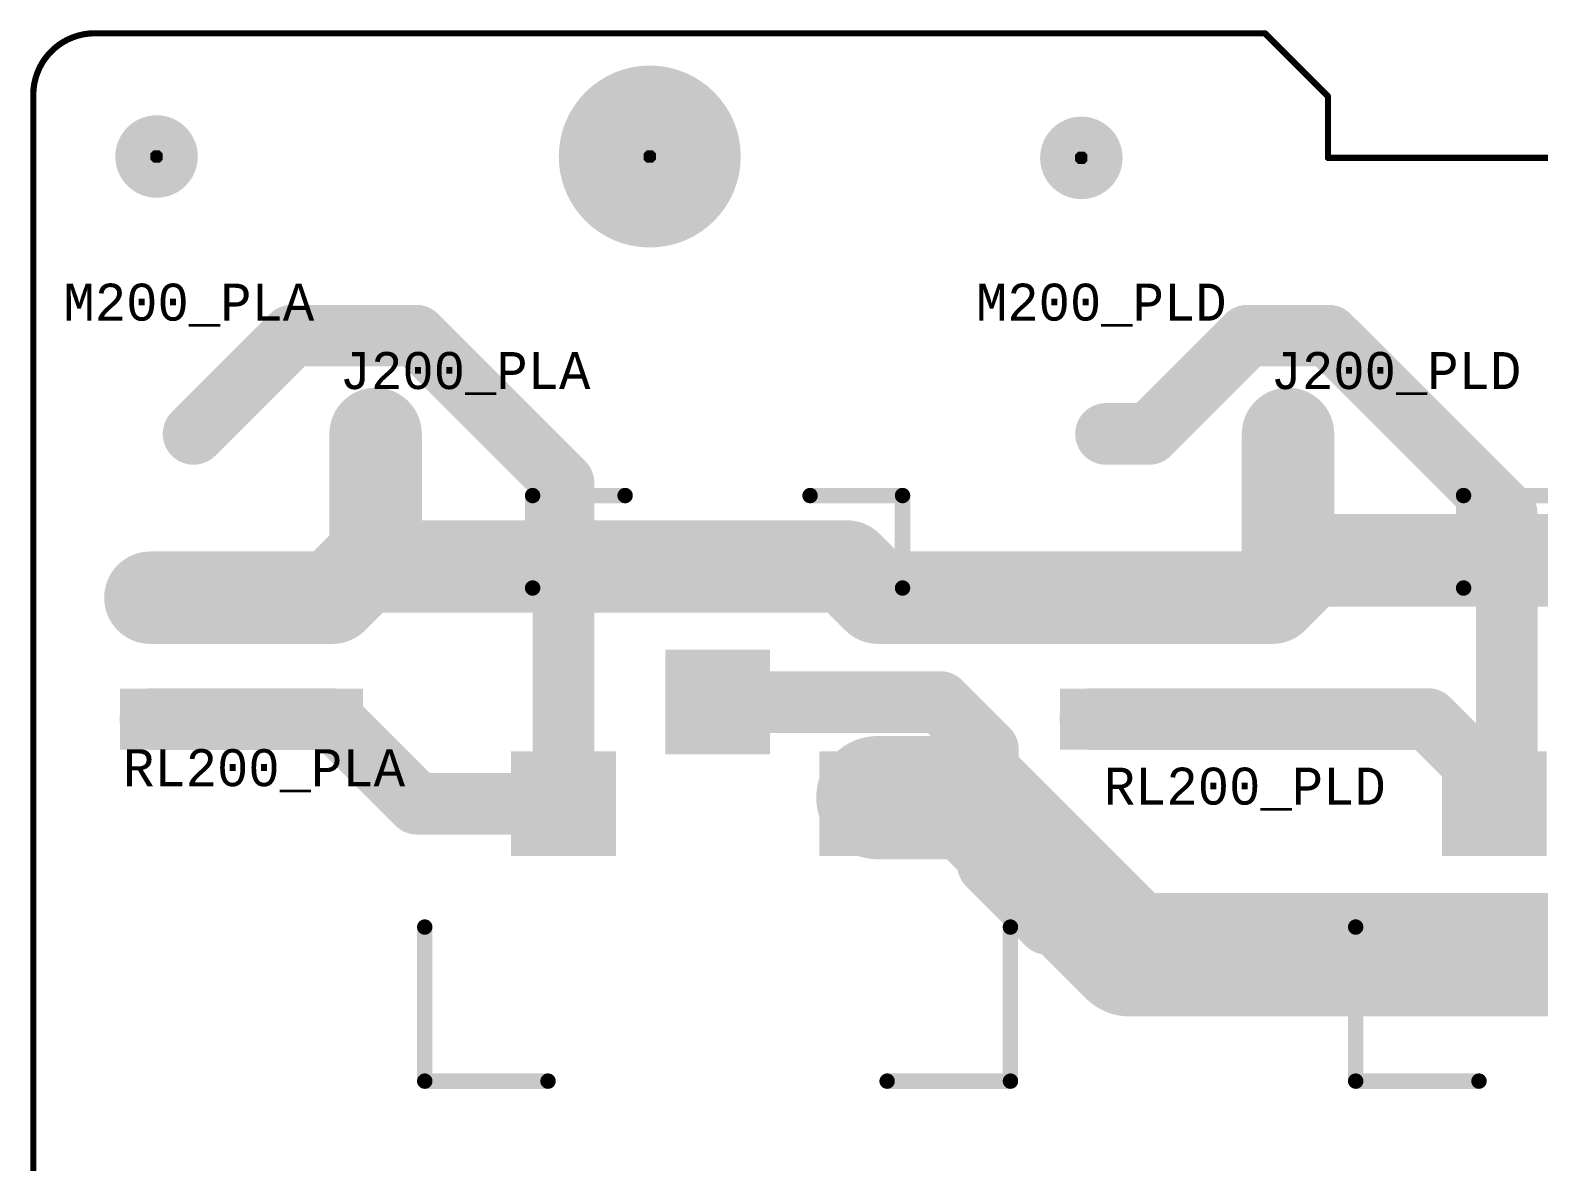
# Model space of a CAD drawing. Header units: inches. Extents: x -0.01 to 8.25, y -0.01 to 4.91.
# Drawn here: x -0.005 to 2.442, y 3.069 to 4.905 of the extents above; entities that cross this region are included whole.
import ezdxf

# ---------------------------------------------------------------- set-up
doc = ezdxf.new("R2010")
doc.units = ezdxf.units.IN
doc.header["$MEASUREMENT"] = 0
for name, color, linetype in [('Board', 6, 'Continuous'), ('Bottom Layer', 5, 'Continuous'), ('Bottom Solder', 6, 'Continuous'), ('Multi-Layer', 9, 'Continuous'), ('Pad Holes', 156, 'Continuous'), ('Top Layer', 1, 'Continuous'), ('Top Overlay', 2, 'Continuous'), ('Top Solder', 216, 'Continuous')]:
    doc.layers.add(name, color=color, linetype=linetype)
doc.styles.add('Consolas', font='', dxfattribs={"height": 0.2})
doc.styles.get('Consolas').set_extended_font_data('Consolas')

# ---------------------------------------------------------------- blocks, each defined once
blk = doc.blocks.new('G5RL_1A4_E_TV8_60')
at = {"layer": 'Bottom Layer'}
for points in [[(-0.0394, 0.0394), (0.0394, 0.0394), (0.0394, -0.0394), (-0.0394, -0.0394)], [(0.748, 0.0394), (0.8268, 0.0394), (0.8268, -0.0394), (0.748, -0.0394)], [(0.9449, 0.0394), (1.0236, 0.0394), (1.0236, -0.0394), (0.9449, -0.0394)], [(-0.0394, -0.2559), (0.0394, -0.2559), (0.0394, -0.3346), (-0.0394, -0.3346)], [(0.748, -0.2559), (0.8268, -0.2559), (0.8268, -0.3346), (0.748, -0.3346)], [(0.9449, -0.2559), (1.0236, -0.2559), (1.0236, -0.3346), (0.9449, -0.3346)]]:
    blk.add_hatch(color=5, dxfattribs=at).paths.add_polyline_path(points)
at = {"layer": 'Bottom Solder'}
for points in [[(-0.0494, 0.0494), (0.0494, 0.0494), (0.0494, -0.0494), (-0.0494, -0.0494)], [(0.738, 0.0494), (0.8368, 0.0494), (0.8368, -0.0494), (0.738, -0.0494)], [(0.9349, 0.0494), (1.0336, 0.0494), (1.0336, -0.0494), (0.9349, -0.0494)], [(-0.0494, -0.2459), (0.0494, -0.2459), (0.0494, -0.3446), (-0.0494, -0.3446)], [(0.738, -0.2459), (0.8368, -0.2459), (0.8368, -0.3446), (0.738, -0.3446)], [(0.9349, -0.2459), (1.0336, -0.2459), (1.0336, -0.3446), (0.9349, -0.3446)]]:
    blk.add_hatch(color=6, dxfattribs=at).paths.add_polyline_path(points)
at = {"layer": 'Multi-Layer'}
for points in [[(-0.0394, 0.0394), (0.0394, 0.0394), (0.0394, -0.0394), (-0.0394, -0.0394)], [(0.748, 0.0394), (0.8268, 0.0394), (0.8268, -0.0394), (0.748, -0.0394)], [(0.9449, 0.0394), (1.0236, 0.0394), (1.0236, -0.0394), (0.9449, -0.0394)], [(-0.0394, -0.2559), (0.0394, -0.2559), (0.0394, -0.3346), (-0.0394, -0.3346)], [(0.748, -0.2559), (0.8268, -0.2559), (0.8268, -0.3346), (0.748, -0.3346)], [(0.9449, -0.2559), (1.0236, -0.2559), (1.0236, -0.3346), (0.9449, -0.3346)]]:
    blk.add_hatch(color=9, dxfattribs=at).paths.add_polyline_path(points)
at = {"layer": 'Pad Holes'}
h = blk.add_hatch(color=7, dxfattribs=at)
edge = h.paths.add_edge_path()
edge.add_arc((0, 0), 0.0256, 0, 360)
h = blk.add_hatch(color=7, dxfattribs=at)
edge = h.paths.add_edge_path()
edge.add_arc((0.7874, 0), 0.0256, 0, 360)
h = blk.add_hatch(color=7, dxfattribs=at)
edge = h.paths.add_edge_path()
edge.add_arc((0.9843, 0), 0.0256, 0, 360)
h = blk.add_hatch(color=7, dxfattribs=at)
edge = h.paths.add_edge_path()
edge.add_arc((0, -0.2953), 0.0256, 0, 360)
h = blk.add_hatch(color=7, dxfattribs=at)
edge = h.paths.add_edge_path()
edge.add_arc((0.7874, -0.2953), 0.0256, 0, 360)
h = blk.add_hatch(color=7, dxfattribs=at)
edge = h.paths.add_edge_path()
edge.add_arc((0.9843, -0.2953), 0.0256, 0, 360)
at = {"layer": 'Top Layer'}
for points in [[(-0.0394, 0.0394), (0.0394, 0.0394), (0.0394, -0.0394), (-0.0394, -0.0394)], [(0.748, 0.0394), (0.8268, 0.0394), (0.8268, -0.0394), (0.748, -0.0394)], [(0.9449, 0.0394), (1.0236, 0.0394), (1.0236, -0.0394), (0.9449, -0.0394)], [(-0.0394, -0.2559), (0.0394, -0.2559), (0.0394, -0.3346), (-0.0394, -0.3346)], [(0.748, -0.2559), (0.8268, -0.2559), (0.8268, -0.3346), (0.748, -0.3346)], [(0.9449, -0.2559), (1.0236, -0.2559), (1.0236, -0.3346), (0.9449, -0.3346)]]:
    blk.add_hatch(color=1, dxfattribs=at).paths.add_polyline_path(points)
at = {"layer": 'Top Solder'}
for points in [[(-0.0494, 0.0494), (0.0494, 0.0494), (0.0494, -0.0494), (-0.0494, -0.0494)], [(0.738, 0.0494), (0.8368, 0.0494), (0.8368, -0.0494), (0.738, -0.0494)], [(0.9349, 0.0494), (1.0336, 0.0494), (1.0336, -0.0494), (0.9349, -0.0494)], [(-0.0494, -0.2459), (0.0494, -0.2459), (0.0494, -0.3446), (-0.0494, -0.3446)], [(0.738, -0.2459), (0.8368, -0.2459), (0.8368, -0.3446), (0.738, -0.3446)], [(0.9349, -0.2459), (1.0336, -0.2459), (1.0336, -0.3446), (0.9349, -0.3446)]]:
    blk.add_hatch(color=216, dxfattribs=at).paths.add_polyline_path(points)
blk = doc.blocks.new('G5RL_1A4_E_TV8_62')
at = {"layer": 'Bottom Layer'}
for points in [[(-0.0394, 0.0394), (0.0394, 0.0394), (0.0394, -0.0394), (-0.0394, -0.0394)], [(0.748, 0.0394), (0.8268, 0.0394), (0.8268, -0.0394), (0.748, -0.0394)], [(0.9449, 0.0394), (1.0236, 0.0394), (1.0236, -0.0394), (0.9449, -0.0394)], [(-0.0394, -0.2559), (0.0394, -0.2559), (0.0394, -0.3346), (-0.0394, -0.3346)], [(0.748, -0.2559), (0.8268, -0.2559), (0.8268, -0.3346), (0.748, -0.3346)], [(0.9449, -0.2559), (1.0236, -0.2559), (1.0236, -0.3346), (0.9449, -0.3346)]]:
    blk.add_hatch(color=5, dxfattribs=at).paths.add_polyline_path(points)
at = {"layer": 'Bottom Solder'}
for points in [[(-0.0494, 0.0494), (0.0494, 0.0494), (0.0494, -0.0494), (-0.0494, -0.0494)], [(0.738, 0.0494), (0.8368, 0.0494), (0.8368, -0.0494), (0.738, -0.0494)], [(0.9349, 0.0494), (1.0336, 0.0494), (1.0336, -0.0494), (0.9349, -0.0494)], [(-0.0494, -0.2459), (0.0494, -0.2459), (0.0494, -0.3446), (-0.0494, -0.3446)], [(0.738, -0.2459), (0.8368, -0.2459), (0.8368, -0.3446), (0.738, -0.3446)], [(0.9349, -0.2459), (1.0336, -0.2459), (1.0336, -0.3446), (0.9349, -0.3446)]]:
    blk.add_hatch(color=6, dxfattribs=at).paths.add_polyline_path(points)
at = {"layer": 'Multi-Layer'}
for points in [[(-0.0394, 0.0394), (0.0394, 0.0394), (0.0394, -0.0394), (-0.0394, -0.0394)], [(0.748, 0.0394), (0.8268, 0.0394), (0.8268, -0.0394), (0.748, -0.0394)], [(0.9449, 0.0394), (1.0236, 0.0394), (1.0236, -0.0394), (0.9449, -0.0394)], [(-0.0394, -0.2559), (0.0394, -0.2559), (0.0394, -0.3346), (-0.0394, -0.3346)], [(0.748, -0.2559), (0.8268, -0.2559), (0.8268, -0.3346), (0.748, -0.3346)], [(0.9449, -0.2559), (1.0236, -0.2559), (1.0236, -0.3346), (0.9449, -0.3346)]]:
    blk.add_hatch(color=9, dxfattribs=at).paths.add_polyline_path(points)
at = {"layer": 'Pad Holes'}
h = blk.add_hatch(color=7, dxfattribs=at)
edge = h.paths.add_edge_path()
edge.add_arc((0, 0), 0.0256, 0, 360)
h = blk.add_hatch(color=7, dxfattribs=at)
edge = h.paths.add_edge_path()
edge.add_arc((0.7874, 0), 0.0256, 0, 360)
h = blk.add_hatch(color=7, dxfattribs=at)
edge = h.paths.add_edge_path()
edge.add_arc((0.9843, 0), 0.0256, 0, 360)
h = blk.add_hatch(color=7, dxfattribs=at)
edge = h.paths.add_edge_path()
edge.add_arc((0, -0.2953), 0.0256, 0, 360)
h = blk.add_hatch(color=7, dxfattribs=at)
edge = h.paths.add_edge_path()
edge.add_arc((0.7874, -0.2953), 0.0256, 0, 360)
h = blk.add_hatch(color=7, dxfattribs=at)
edge = h.paths.add_edge_path()
edge.add_arc((0.9843, -0.2953), 0.0256, 0, 360)
at = {"layer": 'Top Layer'}
for points in [[(-0.0394, 0.0394), (0.0394, 0.0394), (0.0394, -0.0394), (-0.0394, -0.0394)], [(0.748, 0.0394), (0.8268, 0.0394), (0.8268, -0.0394), (0.748, -0.0394)], [(0.9449, 0.0394), (1.0236, 0.0394), (1.0236, -0.0394), (0.9449, -0.0394)], [(-0.0394, -0.2559), (0.0394, -0.2559), (0.0394, -0.3346), (-0.0394, -0.3346)], [(0.748, -0.2559), (0.8268, -0.2559), (0.8268, -0.3346), (0.748, -0.3346)], [(0.9449, -0.2559), (1.0236, -0.2559), (1.0236, -0.3346), (0.9449, -0.3346)]]:
    blk.add_hatch(color=1, dxfattribs=at).paths.add_polyline_path(points)
at = {"layer": 'Top Solder'}
for points in [[(-0.0494, 0.0494), (0.0494, 0.0494), (0.0494, -0.0494), (-0.0494, -0.0494)], [(0.738, 0.0494), (0.8368, 0.0494), (0.8368, -0.0494), (0.738, -0.0494)], [(0.9349, 0.0494), (1.0336, 0.0494), (1.0336, -0.0494), (0.9349, -0.0494)], [(-0.0494, -0.2459), (0.0494, -0.2459), (0.0494, -0.3446), (-0.0494, -0.3446)], [(0.738, -0.2459), (0.8368, -0.2459), (0.8368, -0.3446), (0.738, -0.3446)], [(0.9349, -0.2459), (1.0336, -0.2459), (1.0336, -0.3446), (0.9349, -0.3446)]]:
    blk.add_hatch(color=216, dxfattribs=at).paths.add_polyline_path(points)
blk = doc.blocks.new('GMOV_14___65')
at = {"layer": 'Bottom Layer'}
h = blk.add_hatch(color=5, dxfattribs=at)
edge = h.paths.add_edge_path()
edge.add_arc((0, 0), 0.0394, 0, 360)
h = blk.add_hatch(color=5, dxfattribs=at)
edge = h.paths.add_edge_path()
edge.add_arc((0.2953, 0), 0.0394, 0, 360)
at = {"layer": 'Bottom Solder'}
h = blk.add_hatch(color=6, dxfattribs=at)
edge = h.paths.add_edge_path()
edge.add_arc((0, 0), 0.0494, 0, 360)
h = blk.add_hatch(color=6, dxfattribs=at)
edge = h.paths.add_edge_path()
edge.add_arc((0.2953, 0), 0.0494, 0, 360)
at = {"layer": 'Multi-Layer'}
h = blk.add_hatch(color=9, dxfattribs=at)
edge = h.paths.add_edge_path()
edge.add_arc((0, 0), 0.0394, 0, 360)
h = blk.add_hatch(color=9, dxfattribs=at)
edge = h.paths.add_edge_path()
edge.add_arc((0.2953, 0), 0.0394, 0, 360)
at = {"layer": 'Pad Holes'}
h = blk.add_hatch(color=7, dxfattribs=at)
edge = h.paths.add_edge_path()
edge.add_arc((0, 0), 0.0177, 0, 360)
h = blk.add_hatch(color=7, dxfattribs=at)
edge = h.paths.add_edge_path()
edge.add_arc((0.2953, 0), 0.0177, 0, 360)
at = {"layer": 'Top Layer'}
h = blk.add_hatch(color=1, dxfattribs=at)
edge = h.paths.add_edge_path()
edge.add_arc((0, 0), 0.0394, 0, 360)
h = blk.add_hatch(color=1, dxfattribs=at)
edge = h.paths.add_edge_path()
edge.add_arc((0.2953, 0), 0.0394, 0, 360)
at = {"layer": 'Top Solder'}
h = blk.add_hatch(color=216, dxfattribs=at)
edge = h.paths.add_edge_path()
edge.add_arc((0, 0), 0.0494, 0, 360)
h = blk.add_hatch(color=216, dxfattribs=at)
edge = h.paths.add_edge_path()
edge.add_arc((0.2953, 0), 0.0494, 0, 360)
blk = doc.blocks.new('3_213598_2_68')
at = {"layer": 'Bottom Layer'}
for points in [[(-0.325, 0.075), (-0.175, 0.075), (-0.175, -0.075), (-0.325, -0.075)], [(0.175, 0.075), (0.325, 0.075), (0.325, -0.075), (0.175, -0.075)], [(-0.075, -0.09), (0.075, -0.09), (0.075, -0.24), (-0.075, -0.24)]]:
    blk.add_hatch(color=5, dxfattribs=at).paths.add_polyline_path(points)
at = {"layer": 'Bottom Solder'}
for points in [[(-0.335, 0.085), (-0.165, 0.085), (-0.165, -0.085), (-0.335, -0.085)], [(0.165, 0.085), (0.335, 0.085), (0.335, -0.085), (0.165, -0.085)], [(-0.085, -0.08), (0.085, -0.08), (0.085, -0.25), (-0.085, -0.25)]]:
    blk.add_hatch(color=6, dxfattribs=at).paths.add_polyline_path(points)
at = {"layer": 'Multi-Layer'}
for points in [[(-0.325, 0.075), (-0.175, 0.075), (-0.175, -0.075), (-0.325, -0.075)], [(0.175, 0.075), (0.325, 0.075), (0.325, -0.075), (0.175, -0.075)], [(-0.075, -0.09), (0.075, -0.09), (0.075, -0.24), (-0.075, -0.24)]]:
    blk.add_hatch(color=9, dxfattribs=at).paths.add_polyline_path(points)
at = {"layer": 'Pad Holes'}
h = blk.add_hatch(color=7, dxfattribs=at)
edge = h.paths.add_edge_path()
edge.add_arc((-0.25, 0), 0.04921, 0, 360)
h = blk.add_hatch(color=7, dxfattribs=at)
edge = h.paths.add_edge_path()
edge.add_arc((0.25, 0), 0.04921, 0, 360)
h = blk.add_hatch(color=7, dxfattribs=at)
edge = h.paths.add_edge_path()
edge.add_arc((0, -0.165), 0.04921, 0, 360)
at = {"layer": 'Top Layer'}
for points in [[(-0.325, 0.075), (-0.175, 0.075), (-0.175, -0.075), (-0.325, -0.075)], [(0.175, 0.075), (0.325, 0.075), (0.325, -0.075), (0.175, -0.075)], [(-0.075, -0.09), (0.075, -0.09), (0.075, -0.24), (-0.075, -0.24)]]:
    blk.add_hatch(color=1, dxfattribs=at).paths.add_polyline_path(points)
at = {"layer": 'Top Solder'}
for points in [[(-0.335, 0.085), (-0.165, 0.085), (-0.165, -0.085), (-0.335, -0.085)], [(0.165, 0.085), (0.335, 0.085), (0.335, -0.085), (0.165, -0.085)], [(-0.085, -0.08), (0.085, -0.08), (0.085, -0.25), (-0.085, -0.25)]]:
    blk.add_hatch(color=216, dxfattribs=at).paths.add_polyline_path(points)
at = {"layer": 'Top Overlay'}
for points in [[(-0.475, 0.45, 0.025, 0.025, 0), (-0.475, 0.2, 0.025, 0.025, 0)], [(-0.275, 0.45, 0.025, 0.025, 0), (-0.475, 0.45, 0.025, 0.025, 0)], [(0.475, 0.45, 0.025, 0.025, 0), (0.275, 0.45, 0.025, 0.025, 0)], [(0.475, 0.45, 0.025, 0.025, 0), (0.475, 0.2, 0.025, 0.025, 0)], [(-0.3, -0.35, 0.025, 0.025, 0), (-0.3, -0.5, 0.025, 0.025, 0)], [(0.3, -0.35, 0.025, 0.025, 0), (0.3, -0.5, 0.025, 0.025, 0)], [(-0.15, -0.5, 0.025, 0.025, 0), (-0.3, -0.5, 0.025, 0.025, 0)], [(0.3, -0.5, 0.025, 0.025, 0), (0.15, -0.5, 0.025, 0.025, 0)]]:
    blk.add_lwpolyline(points, format="xyseb", dxfattribs=at)
for points in [[(-0.48125, 0.45, 0.0125, 0.0125, 1), (-0.46875, 0.45, 0.0125, 0.0125, 1)], [(-0.48125, 0.45, 0.0125, 0.0125, 1), (-0.46875, 0.45, 0.0125, 0.0125, 1)], [(-0.28125, 0.45, 0.0125, 0.0125, 1), (-0.26875, 0.45, 0.0125, 0.0125, 1)], [(0.26875, 0.45, 0.0125, 0.0125, 1), (0.28125, 0.45, 0.0125, 0.0125, 1)], [(0.46875, 0.45, 0.0125, 0.0125, 1), (0.48125, 0.45, 0.0125, 0.0125, 1)], [(0.46875, 0.45, 0.0125, 0.0125, 1), (0.48125, 0.45, 0.0125, 0.0125, 1)], [(-0.48125, 0.2, 0.0125, 0.0125, 1), (-0.46875, 0.2, 0.0125, 0.0125, 1)], [(0.46875, 0.2, 0.0125, 0.0125, 1), (0.48125, 0.2, 0.0125, 0.0125, 1)], [(-0.30625, -0.35, 0.0125, 0.0125, 1), (-0.29375, -0.35, 0.0125, 0.0125, 1)], [(0.29375, -0.35, 0.0125, 0.0125, 1), (0.30625, -0.35, 0.0125, 0.0125, 1)], [(-0.30625, -0.5, 0.0125, 0.0125, 1), (-0.29375, -0.5, 0.0125, 0.0125, 1)], [(-0.30625, -0.5, 0.0125, 0.0125, 1), (-0.29375, -0.5, 0.0125, 0.0125, 1)], [(-0.15625, -0.5, 0.0125, 0.0125, 1), (-0.14375, -0.5, 0.0125, 0.0125, 1)], [(0.14375, -0.5, 0.0125, 0.0125, 1), (0.15625, -0.5, 0.0125, 0.0125, 1)], [(0.29375, -0.5, 0.0125, 0.0125, 1), (0.30625, -0.5, 0.0125, 0.0125, 1)], [(0.29375, -0.5, 0.0125, 0.0125, 1), (0.30625, -0.5, 0.0125, 0.0125, 1)]]:
    blk.add_lwpolyline(points, format="xyseb", close=True, dxfattribs=at)
blk = doc.blocks.new('GMOV_14___72')
at = {"layer": 'Bottom Layer'}
h = blk.add_hatch(color=5, dxfattribs=at)
edge = h.paths.add_edge_path()
edge.add_arc((0, 0), 0.0394, 0, 360)
h = blk.add_hatch(color=5, dxfattribs=at)
edge = h.paths.add_edge_path()
edge.add_arc((0.2953, 0), 0.0394, 0, 360)
at = {"layer": 'Bottom Solder'}
h = blk.add_hatch(color=6, dxfattribs=at)
edge = h.paths.add_edge_path()
edge.add_arc((0, 0), 0.0494, 0, 360)
h = blk.add_hatch(color=6, dxfattribs=at)
edge = h.paths.add_edge_path()
edge.add_arc((0.2953, 0), 0.0494, 0, 360)
at = {"layer": 'Multi-Layer'}
h = blk.add_hatch(color=9, dxfattribs=at)
edge = h.paths.add_edge_path()
edge.add_arc((0, 0), 0.0394, 0, 360)
h = blk.add_hatch(color=9, dxfattribs=at)
edge = h.paths.add_edge_path()
edge.add_arc((0.2953, 0), 0.0394, 0, 360)
at = {"layer": 'Pad Holes'}
h = blk.add_hatch(color=7, dxfattribs=at)
edge = h.paths.add_edge_path()
edge.add_arc((0, 0), 0.0177, 0, 360)
h = blk.add_hatch(color=7, dxfattribs=at)
edge = h.paths.add_edge_path()
edge.add_arc((0.2953, 0), 0.0177, 0, 360)
at = {"layer": 'Top Layer'}
h = blk.add_hatch(color=1, dxfattribs=at)
edge = h.paths.add_edge_path()
edge.add_arc((0, 0), 0.0394, 0, 360)
h = blk.add_hatch(color=1, dxfattribs=at)
edge = h.paths.add_edge_path()
edge.add_arc((0.2953, 0), 0.0394, 0, 360)
at = {"layer": 'Top Solder'}
h = blk.add_hatch(color=216, dxfattribs=at)
edge = h.paths.add_edge_path()
edge.add_arc((0, 0), 0.0494, 0, 360)
h = blk.add_hatch(color=216, dxfattribs=at)
edge = h.paths.add_edge_path()
edge.add_arc((0.2953, 0), 0.0494, 0, 360)
blk = doc.blocks.new('3_213598_2_74')
at = {"layer": 'Bottom Layer'}
for points in [[(-0.325, 0.075), (-0.175, 0.075), (-0.175, -0.075), (-0.325, -0.075)], [(0.175, 0.075), (0.325, 0.075), (0.325, -0.075), (0.175, -0.075)], [(-0.075, -0.09), (0.075, -0.09), (0.075, -0.24), (-0.075, -0.24)]]:
    blk.add_hatch(color=5, dxfattribs=at).paths.add_polyline_path(points)
at = {"layer": 'Bottom Solder'}
for points in [[(-0.335, 0.085), (-0.165, 0.085), (-0.165, -0.085), (-0.335, -0.085)], [(0.165, 0.085), (0.335, 0.085), (0.335, -0.085), (0.165, -0.085)], [(-0.085, -0.08), (0.085, -0.08), (0.085, -0.25), (-0.085, -0.25)]]:
    blk.add_hatch(color=6, dxfattribs=at).paths.add_polyline_path(points)
at = {"layer": 'Multi-Layer'}
for points in [[(-0.325, 0.075), (-0.175, 0.075), (-0.175, -0.075), (-0.325, -0.075)], [(0.175, 0.075), (0.325, 0.075), (0.325, -0.075), (0.175, -0.075)], [(-0.075, -0.09), (0.075, -0.09), (0.075, -0.24), (-0.075, -0.24)]]:
    blk.add_hatch(color=9, dxfattribs=at).paths.add_polyline_path(points)
at = {"layer": 'Pad Holes'}
h = blk.add_hatch(color=7, dxfattribs=at)
edge = h.paths.add_edge_path()
edge.add_arc((-0.25, 0), 0.04921, 0, 360)
h = blk.add_hatch(color=7, dxfattribs=at)
edge = h.paths.add_edge_path()
edge.add_arc((0.25, 0), 0.04921, 0, 360)
h = blk.add_hatch(color=7, dxfattribs=at)
edge = h.paths.add_edge_path()
edge.add_arc((0, -0.165), 0.04921, 0, 360)
at = {"layer": 'Top Layer'}
for points in [[(-0.325, 0.075), (-0.175, 0.075), (-0.175, -0.075), (-0.325, -0.075)], [(0.175, 0.075), (0.325, 0.075), (0.325, -0.075), (0.175, -0.075)], [(-0.075, -0.09), (0.075, -0.09), (0.075, -0.24), (-0.075, -0.24)]]:
    blk.add_hatch(color=1, dxfattribs=at).paths.add_polyline_path(points)
at = {"layer": 'Top Solder'}
for points in [[(-0.335, 0.085), (-0.165, 0.085), (-0.165, -0.085), (-0.335, -0.085)], [(0.165, 0.085), (0.335, 0.085), (0.335, -0.085), (0.165, -0.085)], [(-0.085, -0.08), (0.085, -0.08), (0.085, -0.25), (-0.085, -0.25)]]:
    blk.add_hatch(color=216, dxfattribs=at).paths.add_polyline_path(points)
at = {"layer": 'Top Overlay'}
for points in [[(-0.275, 0.45, 0.025, 0.025, 0), (-0.475, 0.45, 0.025, 0.025, 0)], [(-0.475, 0.45, 0.025, 0.025, 0), (-0.475, 0.2, 0.025, 0.025, 0)], [(0.475, 0.45, 0.025, 0.025, 0), (0.275, 0.45, 0.025, 0.025, 0)], [(0.475, 0.45, 0.025, 0.025, 0), (0.475, 0.2, 0.025, 0.025, 0)], [(-0.3, -0.35, 0.025, 0.025, 0), (-0.3, -0.5, 0.025, 0.025, 0)], [(0.3, -0.35, 0.025, 0.025, 0), (0.3, -0.5, 0.025, 0.025, 0)], [(-0.15, -0.5, 0.025, 0.025, 0), (-0.3, -0.5, 0.025, 0.025, 0)], [(0.3, -0.5, 0.025, 0.025, 0), (0.15, -0.5, 0.025, 0.025, 0)]]:
    blk.add_lwpolyline(points, format="xyseb", dxfattribs=at)
for points in [[(-0.48125, 0.45, 0.0125, 0.0125, 1), (-0.46875, 0.45, 0.0125, 0.0125, 1)], [(-0.48125, 0.45, 0.0125, 0.0125, 1), (-0.46875, 0.45, 0.0125, 0.0125, 1)], [(-0.28125, 0.45, 0.0125, 0.0125, 1), (-0.26875, 0.45, 0.0125, 0.0125, 1)], [(0.26875, 0.45, 0.0125, 0.0125, 1), (0.28125, 0.45, 0.0125, 0.0125, 1)], [(0.46875, 0.45, 0.0125, 0.0125, 1), (0.48125, 0.45, 0.0125, 0.0125, 1)], [(0.46875, 0.45, 0.0125, 0.0125, 1), (0.48125, 0.45, 0.0125, 0.0125, 1)], [(-0.48125, 0.2, 0.0125, 0.0125, 1), (-0.46875, 0.2, 0.0125, 0.0125, 1)], [(0.46875, 0.2, 0.0125, 0.0125, 1), (0.48125, 0.2, 0.0125, 0.0125, 1)], [(-0.30625, -0.35, 0.0125, 0.0125, 1), (-0.29375, -0.35, 0.0125, 0.0125, 1)], [(0.29375, -0.35, 0.0125, 0.0125, 1), (0.30625, -0.35, 0.0125, 0.0125, 1)], [(-0.30625, -0.5, 0.0125, 0.0125, 1), (-0.29375, -0.5, 0.0125, 0.0125, 1)], [(-0.30625, -0.5, 0.0125, 0.0125, 1), (-0.29375, -0.5, 0.0125, 0.0125, 1)], [(-0.15625, -0.5, 0.0125, 0.0125, 1), (-0.14375, -0.5, 0.0125, 0.0125, 1)], [(0.14375, -0.5, 0.0125, 0.0125, 1), (0.15625, -0.5, 0.0125, 0.0125, 1)], [(0.29375, -0.5, 0.0125, 0.0125, 1), (0.30625, -0.5, 0.0125, 0.0125, 1)], [(0.29375, -0.5, 0.0125, 0.0125, 1), (0.30625, -0.5, 0.0125, 0.0125, 1)]]:
    blk.add_lwpolyline(points, format="xyseb", close=True, dxfattribs=at)

msp = doc.modelspace()

# ---------------------------------------------------------------- hatches: boundary and pattern name
at = {"layer": 'Bottom Solder'}
for points in [[(0.205, 4.71), (0.195, 4.71), (0.19, 4.705), (0.19, 4.695), (0.195, 4.69), (0.205, 4.69), (0.21, 4.695), (0.21, 4.705)], [(1.005, 4.71), (0.995, 4.71), (0.99, 4.705), (0.99, 4.695), (0.995, 4.69), (1.005, 4.69), (1.01, 4.695), (1.01, 4.705)], [(1.705, 4.7078), (1.695, 4.7078), (1.69, 4.7028), (1.69, 4.6928), (1.695, 4.6878), (1.705, 4.6878), (1.71, 4.6928), (1.71, 4.7028)]]:
    msp.add_hatch(color=6, dxfattribs=at).paths.add_polyline_path(points)
at = {"layer": 'Pad Holes'}
h = msp.add_hatch(color=7, dxfattribs=at)
edge = h.paths.add_edge_path()
edge.add_arc((1, 4.7), 0.1476, 0, 360)
h = msp.add_hatch(color=7, dxfattribs=at)
edge = h.paths.add_edge_path()
edge.add_arc((0.2, 4.7), 0.0669, 0, 360)
h = msp.add_hatch(color=7, dxfattribs=at)
edge = h.paths.add_edge_path()
edge.add_arc((1.7, 4.6978), 0.0669, 0, 360)
at = {"layer": 'Top Solder'}
for points in [[(0.205, 4.71), (0.195, 4.71), (0.19, 4.705), (0.19, 4.695), (0.195, 4.69), (0.205, 4.69), (0.21, 4.695), (0.21, 4.705)], [(1.005, 4.71), (0.995, 4.71), (0.99, 4.705), (0.99, 4.695), (0.995, 4.69), (1.005, 4.69), (1.01, 4.695), (1.01, 4.705)], [(1.705, 4.7078), (1.695, 4.7078), (1.69, 4.7028), (1.69, 4.6928), (1.695, 4.6878), (1.705, 4.6878), (1.71, 4.6928), (1.71, 4.7028)]]:
    msp.add_hatch(color=216, dxfattribs=at).paths.add_polyline_path(points)

# ---------------------------------------------------------------- linework, layer by layer
at = {"layer": 'Board'}
for points in [[(0, 4.8, 0.01, 0.01, -0.414214), (0.1, 4.9, 0.01, 0.01, 0)], [(0.1, 4.9, 0.01, 0.01, 0), (1.9978, 4.9, 0.01, 0.01, 0)], [(1.9978, 4.9, 0.01, 0.01, 0), (2.1, 4.7978, 0.01, 0.01, 0)], [(0, 4.76, 0.01, 0.01, 0), (0, 4.8, 0.01, 0.01, 0)], [(2.1, 4.6978, 0.01, 0.01, 0), (2.1, 4.7978, 0.01, 0.01, 0)], [(0, 4.76, 0.01, 0.01, 0), (0, 4.4978, 0.01, 0.01, 0)], [(2.1, 4.6978, 0.01, 0.01, 0), (2.6, 4.6978, 0.01, 0.01, 0)], [(0, 4.4978, 0.01, 0.01, 0), (0, 2.65, 0.01, 0.01, 0)]]:
    msp.add_lwpolyline(points, format="xyseb", dxfattribs=at)
for points in [[(0.0975, 4.9, 0.005, 0.005, 1), (0.1025, 4.9, 0.005, 0.005, 1)], [(0.0975, 4.9, 0.005, 0.005, 1), (0.1025, 4.9, 0.005, 0.005, 1)], [(1.9953, 4.9, 0.005, 0.005, 1), (2.0003, 4.9, 0.005, 0.005, 1)], [(1.9953, 4.9, 0.005, 0.005, 1), (2.0003, 4.9, 0.005, 0.005, 1)], [(-0.0025, 4.8, 0.005, 0.005, 1), (0.0025, 4.8, 0.005, 0.005, 1)], [(-0.0025, 4.8, 0.005, 0.005, 1), (0.0025, 4.8, 0.005, 0.005, 1)], [(2.0975, 4.7978, 0.005, 0.005, 1), (2.1025, 4.7978, 0.005, 0.005, 1)], [(2.0975, 4.7978, 0.005, 0.005, 1), (2.1025, 4.7978, 0.005, 0.005, 1)], [(-0.0025, 4.76, 0.005, 0.005, 1), (0.0025, 4.76, 0.005, 0.005, 1)], [(-0.0025, 4.76, 0.005, 0.005, 1), (0.0025, 4.76, 0.005, 0.005, 1)], [(2.0975, 4.6978, 0.005, 0.005, 1), (2.1025, 4.6978, 0.005, 0.005, 1)], [(2.0975, 4.6978, 0.005, 0.005, 1), (2.1025, 4.6978, 0.005, 0.005, 1)], [(-0.0025, 4.4978, 0.005, 0.005, 1), (0.0025, 4.4978, 0.005, 0.005, 1)], [(-0.0025, 4.4978, 0.005, 0.005, 1), (0.0025, 4.4978, 0.005, 0.005, 1)]]:
    msp.add_lwpolyline(points, format="xyseb", close=True, dxfattribs=at)
at = {"layer": 'Bottom Layer'}
for points in [[(0.5553, 4.0543, 0.15, 0.15, 0), (0.5553, 4.25, 0.15, 0.15, 0)], [(2.0353, 4.0095, 0.15, 0.15, 0), (2.0353, 4.25, 0.15, 0.15, 0)], [(0.536, 4.035, 0.15, 0.15, 0), (0.5553, 4.0543, 0.15, 0.15, 0)], [(2.0353, 4.0095, 0.15, 0.15, 0), (2.0707, 4.045, 0.15, 0.15, 0)], [(2.0707, 4.045, 0.15, 0.15, 0), (2.8345, 4.045, 0.15, 0.15, 0)], [(0.4853, 3.9843, 0.15, 0.15, 0), (0.536, 4.035, 0.15, 0.15, 0)], [(0.536, 4.035, 0.15, 0.15, 0), (1.3195, 4.035, 0.15, 0.15, 0)], [(1.3195, 4.035, 0.15, 0.15, 0), (1.3702, 3.9843, 0.15, 0.15, 0)], [(2.01, 3.9843, 0.15, 0.15, 0), (2.0353, 4.0095, 0.15, 0.15, 0)], [(0.19, 3.9843, 0.15, 0.15, 0), (0.4853, 3.9843, 0.15, 0.15, 0)], [(1.3702, 3.9843, 0.15, 0.15, 0), (1.7147, 3.9843, 0.15, 0.15, 0)], [(1.7147, 3.9843, 0.15, 0.15, 0), (2.01, 3.9843, 0.15, 0.15, 0)], [(0.19, 3.7874, 0.1, 0.1, 0), (0.4853, 3.7874, 0.1, 0.1, 0)], [(0.4853, 3.7874, 0.1, 0.1, 0), (0.6227, 3.65, 0.1, 0.1, 0)], [(1.7147, 3.7874, 0.1, 0.1, 0), (2.01, 3.7874, 0.1, 0.1, 0)], [(2.01, 3.7874, 0.1, 0.1, 0), (2.2626, 3.7874, 0.1, 0.1, 0)], [(2.2626, 3.7874, 0.1, 0.1, 0), (2.39, 3.66, 0.1, 0.1, 0)], [(1.37, 3.66, 0.2, 0.2, 0), (1.523, 3.66, 0.2, 0.2, 0)], [(1.523, 3.66, 0.2, 0.2, 0), (1.778, 3.405, 0.2, 0.2, 0)], [(0.6227, 3.65, 0.1, 0.1, 0), (0.86, 3.65, 0.1, 0.1, 0)], [(1.778, 3.405, 0.2, 0.2, 0), (2.5571, 3.405, 0.2, 0.2, 0)]]:
    msp.add_lwpolyline(points, format="xyseb", dxfattribs=at)
for points in [[(0.5178, 4.25, 0.075, 0.075, 1), (0.5928, 4.25, 0.075, 0.075, 1)], [(1.9978, 4.25, 0.075, 0.075, 1), (2.0728, 4.25, 0.075, 0.075, 1)], [(0.5178, 4.0543, 0.075, 0.075, 1), (0.5928, 4.0543, 0.075, 0.075, 1)], [(0.5178, 4.0543, 0.075, 0.075, 1), (0.5928, 4.0543, 0.075, 0.075, 1)], [(2.0332, 4.045, 0.075, 0.075, 1), (2.1082, 4.045, 0.075, 0.075, 1)], [(2.0332, 4.045, 0.075, 0.075, 1), (2.1082, 4.045, 0.075, 0.075, 1)], [(0.4985, 4.035, 0.075, 0.075, 1), (0.5735, 4.035, 0.075, 0.075, 1)], [(0.4985, 4.035, 0.075, 0.075, 1), (0.5735, 4.035, 0.075, 0.075, 1)], [(0.4985, 4.035, 0.075, 0.075, 1), (0.5735, 4.035, 0.075, 0.075, 1)], [(1.282, 4.035, 0.075, 0.075, 1), (1.357, 4.035, 0.075, 0.075, 1)], [(1.282, 4.035, 0.075, 0.075, 1), (1.357, 4.035, 0.075, 0.075, 1)], [(1.9978, 4.0095, 0.075, 0.075, 1), (2.0728, 4.0095, 0.075, 0.075, 1)], [(1.9978, 4.0095, 0.075, 0.075, 1), (2.0728, 4.0095, 0.075, 0.075, 1)], [(1.9978, 4.0095, 0.075, 0.075, 1), (2.0728, 4.0095, 0.075, 0.075, 1)], [(0.1525, 3.9843, 0.075, 0.075, 1), (0.2275, 3.9843, 0.075, 0.075, 1)], [(0.4478, 3.9843, 0.075, 0.075, 1), (0.5228, 3.9843, 0.075, 0.075, 1)], [(0.4478, 3.9843, 0.075, 0.075, 1), (0.5228, 3.9843, 0.075, 0.075, 1)], [(1.3327, 3.9843, 0.075, 0.075, 1), (1.4077, 3.9843, 0.075, 0.075, 1)], [(1.3327, 3.9843, 0.075, 0.075, 1), (1.4077, 3.9843, 0.075, 0.075, 1)], [(1.6772, 3.9843, 0.075, 0.075, 1), (1.7522, 3.9843, 0.075, 0.075, 1)], [(1.6772, 3.9843, 0.075, 0.075, 1), (1.7522, 3.9843, 0.075, 0.075, 1)], [(1.9725, 3.9843, 0.075, 0.075, 1), (2.0475, 3.9843, 0.075, 0.075, 1)], [(1.9725, 3.9843, 0.075, 0.075, 1), (2.0475, 3.9843, 0.075, 0.075, 1)], [(0.165, 3.7874, 0.05, 0.05, 1), (0.215, 3.7874, 0.05, 0.05, 1)], [(0.4603, 3.7874, 0.05, 0.05, 1), (0.5103, 3.7874, 0.05, 0.05, 1)], [(0.4603, 3.7874, 0.05, 0.05, 1), (0.5103, 3.7874, 0.05, 0.05, 1)], [(1.6897, 3.7874, 0.05, 0.05, 1), (1.7397, 3.7874, 0.05, 0.05, 1)], [(1.985, 3.7874, 0.05, 0.05, 1), (2.035, 3.7874, 0.05, 0.05, 1)], [(1.985, 3.7874, 0.05, 0.05, 1), (2.035, 3.7874, 0.05, 0.05, 1)], [(2.2376, 3.7874, 0.05, 0.05, 1), (2.2876, 3.7874, 0.05, 0.05, 1)], [(2.2376, 3.7874, 0.05, 0.05, 1), (2.2876, 3.7874, 0.05, 0.05, 1)], [(1.32, 3.66, 0.1, 0.1, 1), (1.42, 3.66, 0.1, 0.1, 1)], [(1.473, 3.66, 0.1, 0.1, 1), (1.573, 3.66, 0.1, 0.1, 1)], [(1.473, 3.66, 0.1, 0.1, 1), (1.573, 3.66, 0.1, 0.1, 1)], [(0.5977, 3.65, 0.05, 0.05, 1), (0.6477, 3.65, 0.05, 0.05, 1)], [(0.5977, 3.65, 0.05, 0.05, 1), (0.6477, 3.65, 0.05, 0.05, 1)], [(0.835, 3.65, 0.05, 0.05, 1), (0.885, 3.65, 0.05, 0.05, 1)], [(2.365, 3.66, 0.05, 0.05, 1), (2.415, 3.66, 0.05, 0.05, 1)], [(1.728, 3.405, 0.1, 0.1, 1), (1.828, 3.405, 0.1, 0.1, 1)], [(1.728, 3.405, 0.1, 0.1, 1), (1.828, 3.405, 0.1, 0.1, 1)]]:
    msp.add_lwpolyline(points, format="xyseb", close=True, dxfattribs=at)
at = {"layer": 'Top Layer'}
for points in [[(0.26, 4.25, 0.1, 0.1, 0), (0.4194, 4.4094, 0.1, 0.1, 0)], [(0.4194, 4.4094, 0.1, 0.1, 0), (0.6213, 4.4094, 0.1, 0.1, 0)], [(0.6213, 4.4094, 0.1, 0.1, 0), (0.86, 4.1707, 0.1, 0.1, 0)], [(1.8099, 4.25, 0.1, 0.1, 0), (1.9693, 4.4094, 0.1, 0.1, 0)], [(1.9693, 4.4094, 0.1, 0.1, 0), (2.1013, 4.4094, 0.1, 0.1, 0)], [(2.1013, 4.4094, 0.1, 0.1, 0), (2.39, 4.1207, 0.1, 0.1, 0)], [(1.74, 4.25, 0.1, 0.1, 0), (1.8099, 4.25, 0.1, 0.1, 0)], [(0.86, 3.65, 0.1, 0.1, 0), (0.86, 4.1707, 0.1, 0.1, 0)], [(2.39, 3.66, 0.1, 0.1, 0), (2.39, 4.1207, 0.1, 0.1, 0)], [(1.11, 3.815, 0.1, 0.1, 0), (1.4714, 3.815, 0.1, 0.1, 0)], [(1.4714, 3.815, 0.1, 0.1, 0), (1.5485, 3.7379, 0.1, 0.1, 0)], [(1.5485, 3.5515, 0.1, 0.1, 0), (1.5485, 3.7379, 0.1, 0.1, 0)], [(1.5485, 3.5515, 0.1, 0.1, 0), (1.645, 3.455, 0.1, 0.1, 0)], [(1.645, 3.455, 0.1, 0.1, 0), (2.4947, 3.455, 0.1, 0.1, 0)]]:
    msp.add_lwpolyline(points, format="xyseb", dxfattribs=at)
for points in [[(0.3944, 4.4094, 0.05, 0.05, 1), (0.4444, 4.4094, 0.05, 0.05, 1)], [(0.3944, 4.4094, 0.05, 0.05, 1), (0.4444, 4.4094, 0.05, 0.05, 1)], [(0.5963, 4.4094, 0.05, 0.05, 1), (0.6463, 4.4094, 0.05, 0.05, 1)], [(0.5963, 4.4094, 0.05, 0.05, 1), (0.6463, 4.4094, 0.05, 0.05, 1)], [(1.9443, 4.4094, 0.05, 0.05, 1), (1.9943, 4.4094, 0.05, 0.05, 1)], [(1.9443, 4.4094, 0.05, 0.05, 1), (1.9943, 4.4094, 0.05, 0.05, 1)], [(2.0763, 4.4094, 0.05, 0.05, 1), (2.1263, 4.4094, 0.05, 0.05, 1)], [(2.0763, 4.4094, 0.05, 0.05, 1), (2.1263, 4.4094, 0.05, 0.05, 1)], [(0.235, 4.25, 0.05, 0.05, 1), (0.285, 4.25, 0.05, 0.05, 1)], [(1.715, 4.25, 0.05, 0.05, 1), (1.765, 4.25, 0.05, 0.05, 1)], [(1.7849, 4.25, 0.05, 0.05, 1), (1.8349, 4.25, 0.05, 0.05, 1)], [(1.7849, 4.25, 0.05, 0.05, 1), (1.8349, 4.25, 0.05, 0.05, 1)], [(0.835, 4.1707, 0.05, 0.05, 1), (0.885, 4.1707, 0.05, 0.05, 1)], [(0.835, 4.1707, 0.05, 0.05, 1), (0.885, 4.1707, 0.05, 0.05, 1)], [(2.365, 4.1207, 0.05, 0.05, 1), (2.415, 4.1207, 0.05, 0.05, 1)], [(2.365, 4.1207, 0.05, 0.05, 1), (2.415, 4.1207, 0.05, 0.05, 1)], [(1.085, 3.815, 0.05, 0.05, 1), (1.135, 3.815, 0.05, 0.05, 1)], [(1.4464, 3.815, 0.05, 0.05, 1), (1.4964, 3.815, 0.05, 0.05, 1)], [(1.4464, 3.815, 0.05, 0.05, 1), (1.4964, 3.815, 0.05, 0.05, 1)], [(1.5235, 3.7379, 0.05, 0.05, 1), (1.5735, 3.7379, 0.05, 0.05, 1)], [(1.5235, 3.7379, 0.05, 0.05, 1), (1.5735, 3.7379, 0.05, 0.05, 1)], [(0.835, 3.65, 0.05, 0.05, 1), (0.885, 3.65, 0.05, 0.05, 1)], [(2.365, 3.66, 0.05, 0.05, 1), (2.415, 3.66, 0.05, 0.05, 1)], [(1.5235, 3.5515, 0.05, 0.05, 1), (1.5735, 3.5515, 0.05, 0.05, 1)], [(1.5235, 3.5515, 0.05, 0.05, 1), (1.5735, 3.5515, 0.05, 0.05, 1)], [(1.62, 3.455, 0.05, 0.05, 1), (1.67, 3.455, 0.05, 0.05, 1)], [(1.62, 3.455, 0.05, 0.05, 1), (1.67, 3.455, 0.05, 0.05, 1)]]:
    msp.add_lwpolyline(points, format="xyseb", close=True, dxfattribs=at)

# ---------------------------------------------------------------- block references
for name, p, rotation in [('GMOV_14___72', (0.5553, 4.25), 180), ('GMOV_14___65', (2.0353, 4.25), 180), ('3_213598_2_74', (1.11, 3.65), 180), ('3_213598_2_68', (2.62, 3.65), 180), ('G5RL_1A4_E_TV8_60', (0.19, 3), 90), ('G5RL_1A4_E_TV8_62', (1.7147, 3), 90)]:
    msp.add_blockref(name, p, dxfattribs=dict(rotation=rotation))

# ---------------------------------------------------------------- texts
at = {"layer": 'Top Overlay', "style": 'Consolas'}
for s, p in [('M200_PLA', (0.049, 4.4338)), ('M200_PLD', (1.529, 4.4338)), ('J200_PLA', (0.497, 4.3228)), ('J200_PLD', (2.007, 4.3228)), ('RL200_PLA', (0.1455, 3.6785)), ('RL200_PLD', (1.7363, 3.6486))]:
    msp.add_text(s, height=0.06, dxfattribs=at).set_placement(p)

doc.saveas('drawing.dxf')
